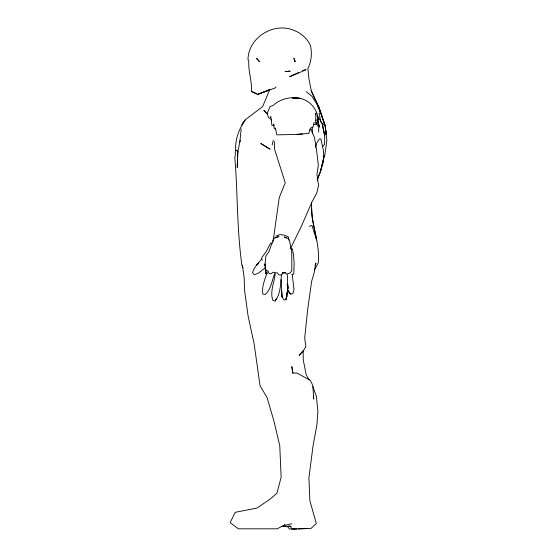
<?xml version="1.0" encoding="UTF-8"?>
<svg xmlns="http://www.w3.org/2000/svg" width="557" height="557" viewBox="0 0 557 557"><rect width="100%" height="100%" fill="white"/><g stroke="black" fill="none" stroke-linecap="round" stroke-linejoin="round"><path stroke-width="0.84" d="M318.66 132.086L318.715 127.08L316.515 124.329L316.376 122.463L317.044 122.463L317.184 124.329L316.515 124.329L317.044 122.463M276.063 86.969L275.318 87.881L257.452 94.474L251.388 91.473C252.258 81.162 248.06 71.254 248.805 60.901L247.997 59.787C248.046 39.443 269.825 24.264 289.083 28.769C298.239 31.039 306.343 36.644 310.367 45.347C312.226 53.089 311.46 61.388 307.917 68.553L308.891 78.537L311.259 90.861L318.688 107.243M287.656 284.14L287.558 290.74L286.138 299.617L284.021 299.979L281.633 296.331L281.494 290.573L282.1 296.86L281.069 279.663M287.642 284.634L287.614 285.957L287.558 274.719M274.657 141.492L274.427 148.81L285.247 182.745L279.266 197.547L273.014 241.78M242.977 267.708L241.933 265.397C236.836 229.581 237.79 193.376 234.81 157.401C236.259 155.549 233.717 147.271 237.839 151.253L237.233 167.337L237.839 151.253L235.674 150.028C235.019 139.285 239.273 128.333 245.407 119.651L262.632 106.603L269.637 89.886L266.392 90.93M288.554 240.109L288.526 237.024L284.495 235.214L279.99 234.574L275.84 236.05M281.41 274.497C280.791 283.457 280.658 293.344 275.29 300.947L272.979 300.613C269.525 292.098 274.448 282.336 275.207 273.55M237.783 151.922L239.844 141.91L241.181 128.946M286.862 296.554L287.475 290.879L285.943 299.339L286.862 296.554L286.639 297.222M325.497 133.673L325.859 131.473L325.17 125.91L318.91 107.16L311.259 90.861M315.541 114.672L315.819 113.113L315.708 124.246L313.897 124.496M314.12 122.324L313.034 127.052L310.367 128.249L308.808 133.395L297.041 134.397L276.843 134.871L275.478 128.361M320.63 171.062L317.212 179.96L320.63 171.062L323.889 157.039L323.332 150.056L320.881 138.958L319.405 139.013L316.849 142.801L315.436 147.271M272.171 144.966L273.264 140.371M239.844 141.91L240.262 140.357M312.512 133.339L312.219 127.191M274.789 273.494C271.823 280.505 271.203 289.382 265.132 294.549L262.876 294.026C261.379 286.5 265.202 279.064 267.332 271.976M275.29 300.947L276.342 298.336M314.956 265.355L315.903 263.029L313.897 273.828L311.676 281.146L307.666 309.574L304.693 338.169L305.863 346.684L302.799 351.69L299.018 355.366L303.133 350.659L303.273 360.066L306.225 374.812L309.184 379.992M290.663 248.095L301.351 226.337L312.011 201.857L316.682 193.321L318.548 185.558L316.933 174.459L318.326 165.137L316.46 149.227L314.482 137.509L311.293 130.408M314.399 269.832L318.186 263.196C320.414 242.678 310.437 223.273 311.607 202.748M324.724 132.615L324.613 144.103L322.58 146.693M243.743 122.324L245.407 119.651M261.546 259.193C258.316 263.433 253.839 267.269 252.586 272.631L253.755 274.274L255.009 274.524L258.344 273.16L265.543 267.639M298.427 72.633C274.524 83.209 307.018 69.632 306.085 69.548L302.514 70.572M284.829 524.833L277.205 528.816L238.396 528.816L230.111 522.668L235.2 512.322L257.007 508.061L269.999 499.19L276.954 493.21L281.132 477.265L279.767 445.691L273.759 420.403L267.054 397.566L260.07 385.771L254.089 343.655L248.081 315.944L244.655 291.019L244.126 277.33L242.379 265.174M292.063 274.747L293.79 273.967L294.152 263.503L293.595 255.524L292.453 249.404L290.26 247.823M284.829 524.945L283.381 525.592L291.784 523.782M270.312 89.371L257.452 94.474L269.637 89.886M309.309 226.309L311.983 225.474L316.46 239.775M274.873 237.748L279.015 236.467L273.591 238.633L268.92 251.625L265.856 256.081L265.216 262.591L265.355 269.734L268.223 271.238L269.059 273.438L271.113 273.8L272.951 272.213L277.4 272.993L279.071 275.026L281.438 274.831L283.13 272.798L285.776 272.575L282.434 272.937L285.052 272.603L286.416 274.079L290.169 273.048L291.84 270.486L291.729 252.377L289.417 239.942L288.582 239.329M309.936 129.906L311.286 129.53L310.284 129.642M315.68 120.291L318.103 119.762C317.594 106.77 305.647 96.264 292.731 98.102M297.041 134.397L302.548 133.979M287.941 526.393L290.002 526.281L281.933 526.449M296.999 528.858L289.445 528.983L287.475 526.532M298.413 528.809L306.886 528.482M323.102 156.239L324.64 156.183L326.889 140.489L325.225 126.105L318.91 107.16M312.853 386.711L316.348 396.285L317.88 411.059L316.933 424.664L313.034 445.913L308.919 477.934L309.866 500.75L316.348 523.559L310.952 528.454L292.035 529.15L290.476 526.421L281.765 526.449L291.074 526.295M288.61 526.365L290.712 526.316M293.706 528.983L294.256 528.983M292.669 98.157L296.909 98.31M298.601 98.366L300.3 98.429C290.615 96.236 280.122 98.951 272.812 105.691L270.194 106.352L267.276 113.029L268.39 117.68L269.943 118.404L270.806 116.399L271.92 125.436L274.037 125.687L273.591 124.023L274.148 128.305L275.179 128.416M272.248 243.367L270.556 243.2L266.135 251.68L261.518 258.051L262.354 260.126M267.332 273.842L265.828 273.383L265.654 269.344M287.913 238.326L284.216 236.997L286.402 238.159M251.388 91.473L256.693 93.52M291.924 249.181L292.453 249.404M306.225 91.64L311.704 96.062L316.599 103.574L320.324 112.639L319.05 113.447L320.999 122.38M325.17 125.91L322.134 123.41L317.017 115.202L318.131 119.846M266.873 113.712L263.851 110.363L267.395 114.143M264.185 264.366L265.278 265.459M274.998 127.887L275.715 129.224M270.918 119.149L271.593 120.632M318.966 108.065L325.225 126.105L326.082 134.453L325.859 131.473M287.614 284.488L288.832 288.568M318.131 122.575L317.963 119.873L317.49 120.096L319.377 126.968L319.105 125.388M317.943 121.203L319.377 126.968M312.268 218.755L316.655 239.886M292.126 368.999L292.871 373.197M264.714 263.893L265.355 267.611M292.174 274.044L293.985 289.236L292.982 293.442L291.172 294.214L290.281 293.831L287.997 290.657L287.113 284.467M313.361 396.131L313.758 399.07L312.818 385.493L310.284 380.347L296.93 373.03L292.954 373.086L291.84 366.603L291.979 368.163M265.605 269.094L265.828 273.383L265.689 269.428M311.44 202.839L311.516 204.51M311.655 207.858L312.094 217.912M323.889 157.039L323.109 162.797L320.407 171.674L323.889 157.039M242.629 123.522L241.933 125.102L243.52 121.99L242.629 123.522M257.675 264.004L256.485 265.285L258.706 263.015L257.675 264.004M290.058 71.164L285.191 71.609L290.058 71.164M269.943 149.088L260.934 143.581L269.943 149.088M257.257 58.979L256.568 58.534L259.625 61.736L257.257 58.979M290.281 293.831L287.997 290.657L290.281 293.831M294.952 61.096L293.873 58.283L295.119 61.764L294.952 61.096M323.861 131.668L322.134 123.41L324.696 135.762L323.861 131.668"/></g></svg>
